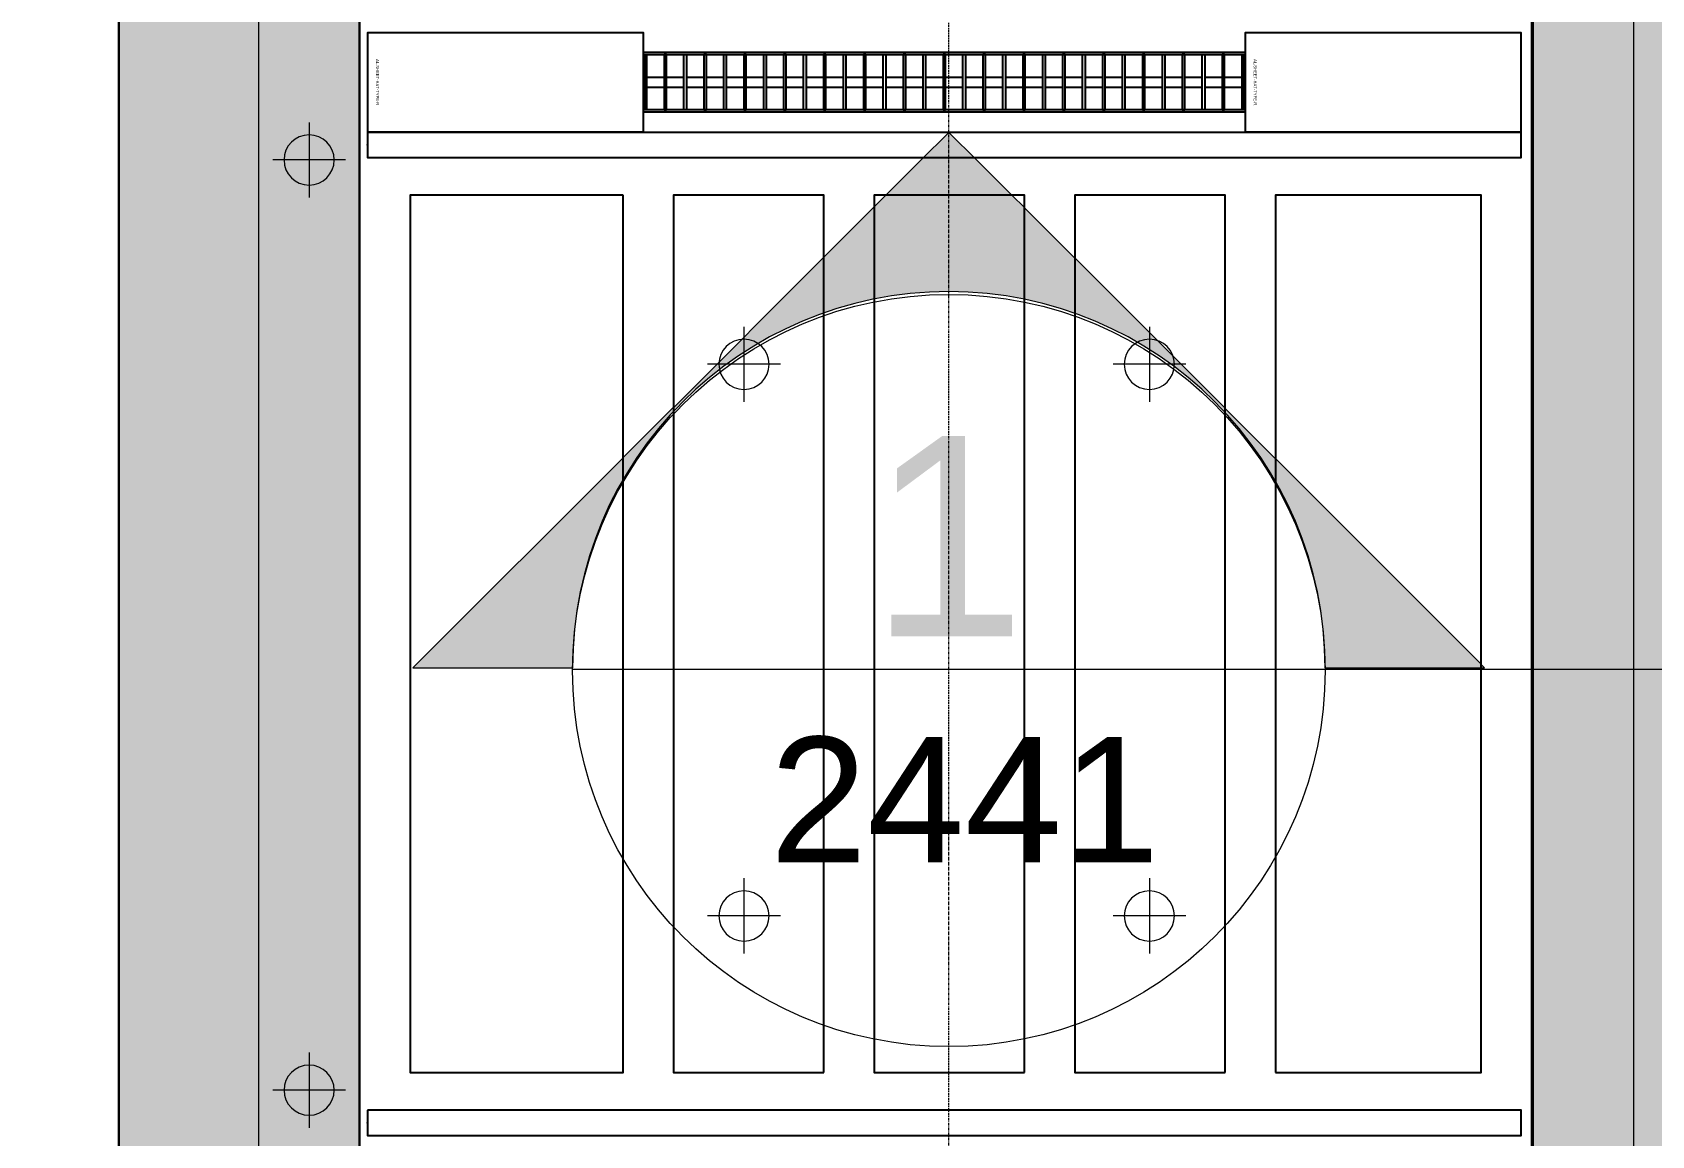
# Model space of a CAD drawing. Header units: millimetres. Extents: x -794334 to -714814, y -17806 to 22403.
# Drawn here: x -757909 to -754681, y 5993 to 8193 of the extents above; entities that cross this region are included whole.
import ezdxf
from ezdxf.enums import TextEntityAlignment as Align
from ezdxf.xclip import XClip

# ---------------------------------------------------------------- set-up
doc = ezdxf.new("R2010")
doc.units = ezdxf.units.MM
doc.header["$XCLIPFRAME"] = 0
doc.linetypes.add('DPA_Grid _ Level 100', pattern=[10, 5.5, -1.6, 1.3, -1.6])
for name, color, linetype in [('000 - WIPEOUT', 250, 'Continuous'), ('001 - ASCESSORIES', 251, 'Continuous'), ('A04_TUBE SERIES', 2, 'Continuous'), ('A11_ALU.SOLID SHEET', 2, 'Continuous')]:
    doc.layers.add(name, color=color, linetype=linetype)
for name, color, linetype, lineweight in [('A-ANNO-NOTE', 3, 'Continuous', 25), ('A-DETL-GENF', 2, 'Continuous', 9), ('A-GENM', 1, 'Continuous', 9), ('E-LITE-EQPM', 2, 'Continuous', 9), ('S-GRID', 251, 'Continuous', 9)]:
    doc.layers.add(name, color=color, linetype=linetype, lineweight=lineweight)
doc.styles.add('Arial', font='arial.ttf', dxfattribs={"height": 400})
doc.styles.add('Arial_1', font='arial.ttf', dxfattribs={"height": 250})

# ---------------------------------------------------------------- blocks, each defined once
blk = doc.blocks.new('DPA_AN_Section Line - UP-Left-14402799-4252-01 ENLARGED CONCOURSE LEVEL - REFLECTED CEILING PLAN - SHEET 3')
at = {"layer": 'A-ANNO-NOTE', "lineweight": 9}
h = blk.add_hatch(color=256, dxfattribs=at)
edge = h.paths.add_edge_path()
edge.add_line((-7.5, 0.028), (-10.682, 0.028))
edge.add_line((-10.682, 0.028), (0, 10.71))
edge.add_line((0, 10.71), (10.682, 0.028))
edge.add_line((10.682, 0.028), (7.5, 0.028))
edge.add_arc((0, 0.028), 7.5, 0, 180)
at = {"layer": 'A-ANNO-NOTE', "lineweight": 18}
for p, q in [((0, 10.71), (-10.682, 0.028)), ((10.682, 0.028), (0, 10.71)), ((-10.682, 0.028), (-7.5, 0.028)), ((7.5, 0.028), (10.682, 0.028)), ((-7.5, 0), (7.5, 0))]:
    blk.add_line(p, q, dxfattribs=at)
at = {"layer": 'A-ANNO-NOTE', "lineweight": 9}
blk.add_line((7.5, 0), (80, 0), dxfattribs=at)
at = {"layer": 'A-ANNO-NOTE', "lineweight": 18}
blk.add_circle((0, -0.028), 7.5, dxfattribs=at)
blk.add_arc((0, 0.028), 7.5, 0, 180, dxfattribs=at)
blk = doc.blocks.new('*U804')
at = {"layer": 'S-GRID', "linetype": 'DPA_Grid _ Level 100'}
blk.add_line((22800, -21385.5), (22800, 16671.4), dxfattribs=at)
blk = doc.blocks.new('Curved Concourse Ceiling8 - Curved Concourse Ceiling-12516553-4252-01 ENLARGED CONCOURSE LEVEL - REFLECTED CEILING PLAN - SHEET 3')
at = {"layer": 'A-GENM'}
h = blk.add_hatch(color=256, dxfattribs=at)
h.paths.add_polyline_path([(-748821.9, 4129), (-748821.9, 9894), (-754917.3, 9894), (-754917.2, 4129), (-749214.9, 4129)])
h.paths.add_polyline_path([(-754645, 4329), (-754717.3, 4329), (-754717.3, 9694), (-749017.3, 9694), (-749017.3, 4329), (-753559, 4329)])
blk.add_hatch(color=256, dxfattribs=at).paths.add_polyline_path([(-754717.3, 4329), (-754437.3, 4609), (-754437.3, 9414), (-754717.3, 9694), (-754717.3, 4367.5)])
for p, q in [((-754917.3, 9894), (-754917.3, 4129)), ((-754917.3, 9894), (-754917.3, 4129)), ((-754717.3, 9694), (-754717.3, 4329)), ((-754717.3, 9694), (-754717.3, 4329))]:
    blk.add_line(p, q, dxfattribs=at)
blk = doc.blocks.new('Curved Concourse Ceiling6 - Curved Concourse Ceiling-12515612-4252-01 ENLARGED CONCOURSE LEVEL - REFLECTED CEILING PLAN - SHEET 3')
at = {"layer": 'A-GENM'}
h = blk.add_hatch(color=256, dxfattribs=at)
h.paths.add_polyline_path([(-757257.5, 4129), (-757257.5, 9894), (-766307.5, 9893.7), (-766307.4, 4129), (-757903.1, 4129)])
h.paths.add_polyline_path([(-757903.1, 4329), (-766107.5, 4329), (-766107.5, 9694), (-757457.5, 9694), (-757457.5, 4329)])
blk.add_hatch(color=256, dxfattribs=at).paths.add_polyline_path([(-757457.5, 4329), (-757457.5, 9694), (-757737.5, 9414), (-757737.5, 4609), (-757496, 4367.5)])
for p, q in [((-757257.5, 9894), (-757257.5, 4129)), ((-757257.5, 4129), (-757257.5, 9894)), ((-757457.5, 4329), (-757457.5, 9694)), ((-757457.5, 4329), (-757457.5, 9694)), ((-757737.5, 9414), (-757737.5, 4609)), ((-757737.5, 4609), (-757737.5, 9414))]:
    blk.add_line(p, q, dxfattribs=at)
blk = doc.blocks.new('*U1029')
at = {"layer": 'A-GENM'}
for name in ['Curved Concourse Ceiling6 - Curved Concourse Ceiling-12515612-4252-01 ENLARGED CONCOURSE LEVEL - REFLECTED CEILING PLAN - SHEET 3', 'Curved Concourse Ceiling8 - Curved Concourse Ceiling-12516553-4252-01 ENLARGED CONCOURSE LEVEL - REFLECTED CEILING PLAN - SHEET 3']:
    blk.add_blockref(name, (778882.4, -3579), dxfattribs=at)
blk = doc.blocks.new('*U1054')
at = {"layer": 'A11_ALU.SOLID SHEET', "color": 0}
blk.add_lwpolyline([(550, -98.8), (550, 98.8), (0, 98.8), (0, -98.8)], close=True, dxfattribs=at)
at = {"layer": 'Defpoints', "color": 250}
blk.add_point((0, 0), dxfattribs=at)
blk.add_text('AL.SHEET-HAT-TYPE-R', height=6, rotation=270, dxfattribs=at).set_placement((15, 0), align=Align.BOTTOM_CENTER)
blk = doc.blocks.new('*U1037')
at = {"color": 1}
blk.add_wipeout([(600, -60), (-600, -60), (-600, 60), (600, 60)], dxfattribs=at).dxf.layer = '000 - WIPEOUT'
at = {"layer": '001 - ASCESSORIES', "color": 0}
blk.add_lwpolyline([(600, -60), (-600, -60), (-600, 60), (600, 60)], close=True, dxfattribs=at)
at = {"layer": '001 - ASCESSORIES'}
for points in [[(-593.5, -55), (-598.5, -55), (-598.5, 55), (-593.5, 55)], [(595, -55), (-595, -55), (-595, 55), (595, 55)], [(-558.8, -55), (-553.8, -55), (-553.8, 55), (-558.8, 55)], [(-514, -55), (-519, -55), (-519, 55), (-514, 55)], [(-479.3, -55), (-474.3, -55), (-474.3, 55), (-479.3, 55)], [(-434.6, -55), (-439.6, -55), (-439.6, 55), (-434.6, 55)], [(-399.8, -55), (-394.8, -55), (-394.8, 55), (-399.8, 55)], [(-355.1, -55), (-360.1, -55), (-360.1, 55), (-355.1, 55)], [(-320.4, -55), (-315.4, -55), (-315.4, 55), (-320.4, 55)], [(-275.6, -55), (-280.6, -55), (-280.6, 55), (-275.6, 55)], [(-240.9, -55), (-235.9, -55), (-235.9, 55), (-240.9, 55)], [(-196.2, -55), (-201.2, -55), (-201.2, 55), (-196.2, 55)], [(-161.4, -55), (-156.4, -55), (-156.4, 55), (-161.4, 55)], [(-116.7, -55), (-121.7, -55), (-121.7, 55), (-116.7, 55)], [(-82, -55), (-77, -55), (-77, 55), (-82, 55)], [(-37.2, -55), (-42.2, -55), (-42.2, 55), (-37.2, 55)], [(-2.5, -55), (2.5, -55), (2.5, 55), (-2.5, 55)], [(42.2, -55), (37.2, -55), (37.2, 55), (42.2, 55)], [(77, -55), (82, -55), (82, 55), (77, 55)], [(121.7, -55), (116.7, -55), (116.7, 55), (121.7, 55)], [(156.4, -55), (161.4, -55), (161.4, 55), (156.4, 55)], [(201.2, -55), (196.2, -55), (196.2, 55), (201.2, 55)], [(235.9, -55), (240.9, -55), (240.9, 55), (235.9, 55)], [(280.6, -55), (275.6, -55), (275.6, 55), (280.6, 55)], [(315.4, -55), (320.4, -55), (320.4, 55), (315.4, 55)], [(360.1, -55), (355.1, -55), (355.1, 55), (360.1, 55)], [(394.8, -55), (399.8, -55), (399.8, 55), (394.8, 55)], [(439.6, -55), (434.6, -55), (434.6, 55), (439.6, 55)], [(474.3, -55), (479.3, -55), (479.3, 55), (474.3, 55)], [(519, -55), (514, -55), (514, 55), (519, 55)], [(553.8, -55), (558.8, -55), (558.8, 55), (553.8, 55)], [(598.5, -55), (593.5, -55), (593.5, 55), (598.5, 55)]]:
    blk.add_lwpolyline(points, close=True, dxfattribs=at)
for points in [[(-593.5, 10), (-558.8, 10)], [(-553.8, 10), (-519, 10)], [(-514, 10), (-479.3, 10)], [(-474.3, 10), (-439.6, 10)], [(-434.6, 10), (-399.8, 10)], [(-394.8, 10), (-360.1, 10)], [(-355.1, 10), (-320.4, 10)], [(-315.4, 10), (-280.6, 10)], [(-275.6, 10), (-240.9, 10)], [(-235.9, 10), (-201.2, 10)], [(-196.2, 10), (-161.4, 10)], [(-156.4, 10), (-121.7, 10)], [(-116.7, 10), (-82, 10)], [(-77, 10), (-42.2, 10)], [(-37.2, 10), (-2.5, 10)], [(2.5, 10), (37.2, 10)], [(42.2, 10), (77, 10)], [(82, 10), (116.7, 10)], [(121.7, 10), (156.4, 10)], [(161.4, 10), (196.2, 10)], [(201.2, 10), (235.9, 10)], [(240.9, 10), (275.6, 10)], [(280.6, 10), (315.4, 10)], [(320.4, 10), (355.1, 10)], [(360.1, 10), (394.8, 10)], [(399.8, 10), (434.6, 10)], [(439.6, 10), (474.3, 10)], [(479.3, 10), (514, 10)], [(519, 10), (553.8, 10)], [(558.8, 10), (593.5, 10)], [(-593.5, -10), (-558.8, -10)], [(-553.8, -10), (-519, -10)], [(-514, -10), (-479.3, -10)], [(-474.3, -10), (-439.6, -10)], [(-434.6, -10), (-399.8, -10)], [(-394.8, -10), (-360.1, -10)], [(-355.1, -10), (-320.4, -10)], [(-315.4, -10), (-280.6, -10)], [(-275.6, -10), (-240.9, -10)], [(-235.9, -10), (-201.2, -10)], [(-196.2, -10), (-161.4, -10)], [(-156.4, -10), (-121.7, -10)], [(-116.7, -10), (-82, -10)], [(-77, -10), (-42.2, -10)], [(-37.2, -10), (-2.5, -10)], [(2.5, -10), (37.2, -10)], [(42.2, -10), (77, -10)], [(82, -10), (116.7, -10)], [(121.7, -10), (156.4, -10)], [(161.4, -10), (196.2, -10)], [(201.2, -10), (235.9, -10)], [(240.9, -10), (275.6, -10)], [(280.6, -10), (315.4, -10)], [(320.4, -10), (355.1, -10)], [(360.1, -10), (394.8, -10)], [(399.8, -10), (434.6, -10)], [(439.6, -10), (474.3, -10)], [(479.3, -10), (514, -10)], [(519, -10), (553.8, -10)], [(558.8, -10), (593.5, -10)]]:
    blk.add_lwpolyline(points, dxfattribs=at)
blk = doc.blocks.new('*U1055')
blk.add_attdef('EXTR.OVL-LENGTH_', (-25, -59.1), '', height=5)
blk.add_wipeout([(-25, 0), (25, 0), (25, 2300), (-25, 2300)]).dxf.layer = '000 - WIPEOUT'
blk.add_point((0, 0))
at = {"layer": 'A04_TUBE SERIES', "color": 0}
blk.add_lwpolyline([(-25, 0), (25, 0), (25, 2300), (-25, 2300)], close=True, dxfattribs=at)
blk = doc.blocks.new('*U1230')
for points in [[(0, 0), (9050, 0), (9050, 5765), (0, 5765)], [(480, 480), (8570, 480), (8570, 5285), (480, 5285)]]:
    blk.add_lwpolyline(points, close=True)
blk = doc.blocks.new('*U1228')
blk.add_lwpolyline([(0, 0), (6100, 0), (6100, 5765), (0, 5765)], close=True)
blk = doc.blocks.new('*U1256')
at = {"layer": 'Defpoints'}
blk.add_point((0, 0), dxfattribs=at)
blk.add_wipeout([(875, 250), (875, 675), (-875, 675), (-875, 250)]).dxf.layer = '000 - WIPEOUT'
at = {"layer": 'A11_ALU.SOLID SHEET', "color": 0}
blk.add_lwpolyline([(875, 250), (875, 675), (-875, 675), (-875, 250)], close=True, dxfattribs=at)
at = {"layer": 'Defpoints'}
blk.add_point((0, 400), dxfattribs=at)
blk = doc.blocks.new('*U1258')
at = {"layer": 'Defpoints'}
blk.add_point((0, 0), dxfattribs=at)
blk.add_wipeout([(875, 250), (875, 660), (-875, 660), (-875, 250)]).dxf.layer = '000 - WIPEOUT'
at = {"layer": 'A11_ALU.SOLID SHEET', "color": 0}
blk.add_lwpolyline([(875, 250), (875, 660), (-875, 660), (-875, 250)], close=True, dxfattribs=at)
at = {"layer": 'Defpoints'}
blk.add_point((0, 400), dxfattribs=at)
blk = doc.blocks.new('*U1263')
at = {"color": 3}
for points in [[(-875, 550), (875, 550), (875, 250), (-875, 250)], [(-875, 150), (875, 150), (875, -150), (-875, -150)], [(-875, -250), (875, -250), (875, -550), (-875, -550)]]:
    blk.add_wipeout(points, dxfattribs=at).dxf.layer = '000 - WIPEOUT'
at = {"layer": 'A11_ALU.SOLID SHEET', "color": 0, "linetype": 'ByBlock'}
for points in [[(-875, 250), (875, 250), (875, 550), (-875, 550)], [(-875, -150), (875, -150), (875, 150), (-875, 150)], [(-875, -550), (875, -550), (875, -250), (-875, -250)]]:
    blk.add_lwpolyline(points, close=True, dxfattribs=at)
blk = doc.blocks.new('*U1630')
for name, p in [('*U1228', (-10239.5, 550)), ('*U1054', (-12560, 4515)), ('*U1054', (-10810, 4515))]:
    blk.add_blockref(name, p)
at = {"layer": 'A04_TUBE SERIES', "color": 0, "linetype": 'ByBlock', "rotation": 270}
blk.add_blockref('*U1055', (-12560, 2440), dxfattribs=at)
at = {"layer": 'A11_ALU.SOLID SHEET', "color": 0, "linetype": 'ByBlock'}
for name, p, rotation in [('*U1256', (-11800, 3415), 90), ('*U1258', (-11000, 3415), 270)]:
    blk.add_blockref(name, p, dxfattribs=dict(at, rotation=rotation))
blk.add_blockref('*U1037', (-11410, 4515))
at = {"layer": 'A04_TUBE SERIES', "color": 0, "linetype": 'ByBlock', "rotation": 270}
blk.add_blockref('*U1055', (-12560, 4390), dxfattribs=at)
at = {"layer": 'A11_ALU.SOLID SHEET', "color": 0, "linetype": 'ByBlock', "rotation": 90}
blk.add_blockref('*U1263', (-11400, 3415), dxfattribs=at)
blk.add_blockref('*U1230', (-21625.1, 550))
blk = doc.blocks.new('LGF_DL_SAA_LowPower_DL1a - LGF_DL_SAA_LowPower_DL1a-8854269-4150-01 CONCOURSE LEVEL - REFLECTED CEILING PLAN')
at = {"layer": 'A-DETL-GENF'}
for p, q in [((0, -75), (0, 75)), ((72.5, 0), (-72.5, 0))]:
    blk.add_line(p, q, dxfattribs=at)
blk.add_circle((0, 0), 50, dxfattribs=at)
blk = doc.blocks.new('C-1-PP19-AR-4150-01-B_20250901-115810_EXDOWNLIGHT')
at = {"layer": 'E-LITE-EQPM', "extrusion": (0, 0, -1), "rotation": 180}
for p in [(12675.1, 4360), (11808.2, 3952.5), (11000, 3952.5), (11808.2, 2852.5), (11000, 2852.5), (12675.1, 2505)]:
    blk.add_blockref('LGF_DL_SAA_LowPower_DL1a - LGF_DL_SAA_LowPower_DL1a-8854269-4150-01 CONCOURSE LEVEL - REFLECTED CEILING PLAN', p, dxfattribs=at)

msp = doc.modelspace()

# ---------------------------------------------------------------- block references
at = {"layer": 'A11_ALU.SOLID SHEET'}
ref = msp.add_blockref('*U1630', (-744681.2, 3579), dxfattribs=at)
XClip(ref).set_block_clipping_path([(-45802.4668593339, -9620.0029952967), (23702.8690583039, 10334.9999958097)])

# ---------------------------------------------------------------- next in the draw order: block references
for name in ['*U804', '*U1029']:
    msp.add_blockref(name, (-778882.4, 3579))
ref = msp.add_blockref('C-1-PP19-AR-4150-01-B_20250901-115810_EXDOWNLIGHT', (-744682.4, 3579))
XClip(ref).set_block_clipping_path([(-45801.3280238605, -9620.0029952967), (23704.0078937773, 10334.9999958097)])
at = {"layer": 'A-ANNO-NOTE', "xscale": 100, "yscale": 100, "zscale": 100}
msp.add_blockref('DPA_AN_Section Line - UP-Left-14402799-4252-01 ENLARGED CONCOURSE LEVEL - REFLECTED CEILING PLAN - SHEET 3', (-756082.3, 6923.7), dxfattribs=at)

# ---------------------------------------------------------------- next in the draw order: texts
at = {"layer": 'A-ANNO-NOTE', "lineweight": 9, "attachment_point": 1}
for s, insert, char_height, width, style in [('1', (-756239.6, 7388.8), 400, 376.793, 'Arial'), ('2441', (-756439.3, 6788.4), 250, 929.957, 'Arial_1')]:
    msp.add_mtext(s, dxfattribs=dict(at, insert=insert, char_height=char_height, width=width, style=style))

doc.saveas('drawing.dxf')
